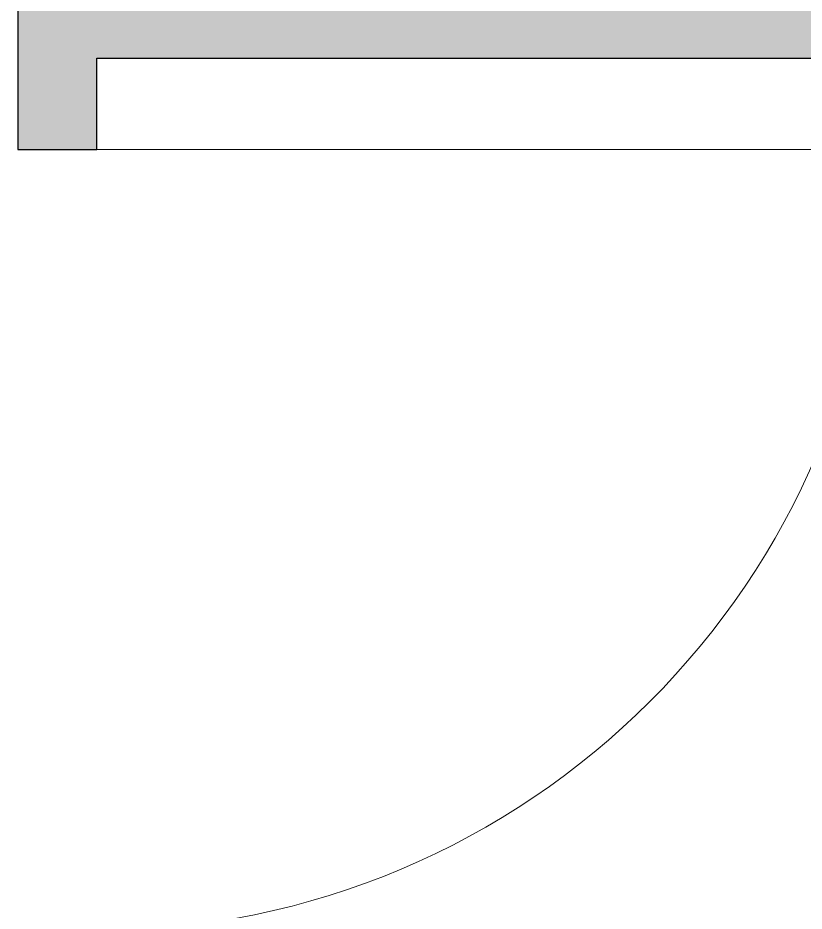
# Model space of a CAD drawing. Header units: millimetres. Extents: x 79795 to 317870, y -36033 to 97293.
# Drawn here: x 226351 to 227367, y 22152 to 23307 of the extents above; entities that cross this region are included whole.
import ezdxf

# ---------------------------------------------------------------- set-up
doc = ezdxf.new("R2010")
doc.units = ezdxf.units.MM
doc.header["$MEASUREMENT"] = 0
for name, color, linetype, lineweight in [('CSM-STL-XX-ZZ-M3-A-XXXX-00001_detached _19_04_21__rvt-1-Level 4$0$A-DOOR', 4, 'CONTINUOUS', 9), ('CSM-STL-XX-ZZ-M3-A-XXXX-00001_detached _19_04_21__rvt-1-Level 4$0$A-WALL-PATT', 7, 'CONTINUOUS', 9), ('CSM-STL-XX-ZZ-M3-A-XXXX-00001_detached _19_04_21__rvt-1-Level 4$0$I-WALL', 7, 'CONTINUOUS', 9)]:
    doc.layers.add(name, color=color, linetype=linetype, lineweight=lineweight)

msp = doc.modelspace()

# ---------------------------------------------------------------- hatches: boundary and pattern name
at = {"layer": 'CSM-STL-XX-ZZ-M3-A-XXXX-00001_detached _19_04_21__rvt-1-Level 4$0$A-WALL-PATT'}
h = msp.add_hatch(color=256, dxfattribs=at)
h.paths.add_polyline_path([(226452.8, 15208.3), (226452.8, 16727.8), (226350.8, 16727.8), (226350.8, 15208.3)], flags=0)
h.paths.add_polyline_path([(226452.8, 17737.8), (226452.8, 19427.8), (226350.8, 19427.8), (226350.8, 17737.8)], flags=0)
h.paths.add_polyline_path([(226350.8, 20437.8), (226452.8, 20437.8), (226452.8, 22127.3), (226350.8, 22127.3), (226350.8, 20983.1)], flags=0)
h.paths.add_polyline_path([(226350.8, 23137.3), (226452.8, 23137.3), (226452.8, 24827.3), (226350.8, 24827.3), (226350.8, 23587.4)], flags=0)
h.paths.add_polyline_path([(226452.8, 25837.3), (226452.8, 25956.3), (226350.8, 25956.3), (226350.8, 25837.3)], flags=0)
msp.add_hatch(color=256, dxfattribs=at).paths.add_polyline_path([(226452.8, 23255.3), (230738.8, 23255.3), (230738.8, 23357.3), (226452.8, 23357.3)], flags=0)

# ---------------------------------------------------------------- linework, layer by layer
at = {"layer": 'CSM-STL-XX-ZZ-M3-A-XXXX-00001_detached _19_04_21__rvt-1-Level 4$0$A-DOOR'}
msp.add_line((226452.8, 23137.3), (227462.8, 23137.3), dxfattribs=at)
msp.add_arc((226452.8, 23137.3), 1010, 270, 0, dxfattribs=at)
at = {"layer": 'CSM-STL-XX-ZZ-M3-A-XXXX-00001_detached _19_04_21__rvt-1-Level 4$0$I-WALL', "lineweight": 30}
for p, q in [((226350.8, 24827.3), (226350.8, 23137.3)), ((226452.8, 23255.3), (230738.8, 23255.3)), ((226452.8, 23137.3), (226452.8, 23255.3)), ((226350.8, 23137.3), (226452.8, 23137.3))]:
    msp.add_line(p, q, dxfattribs=at)

doc.saveas('drawing.dxf')
